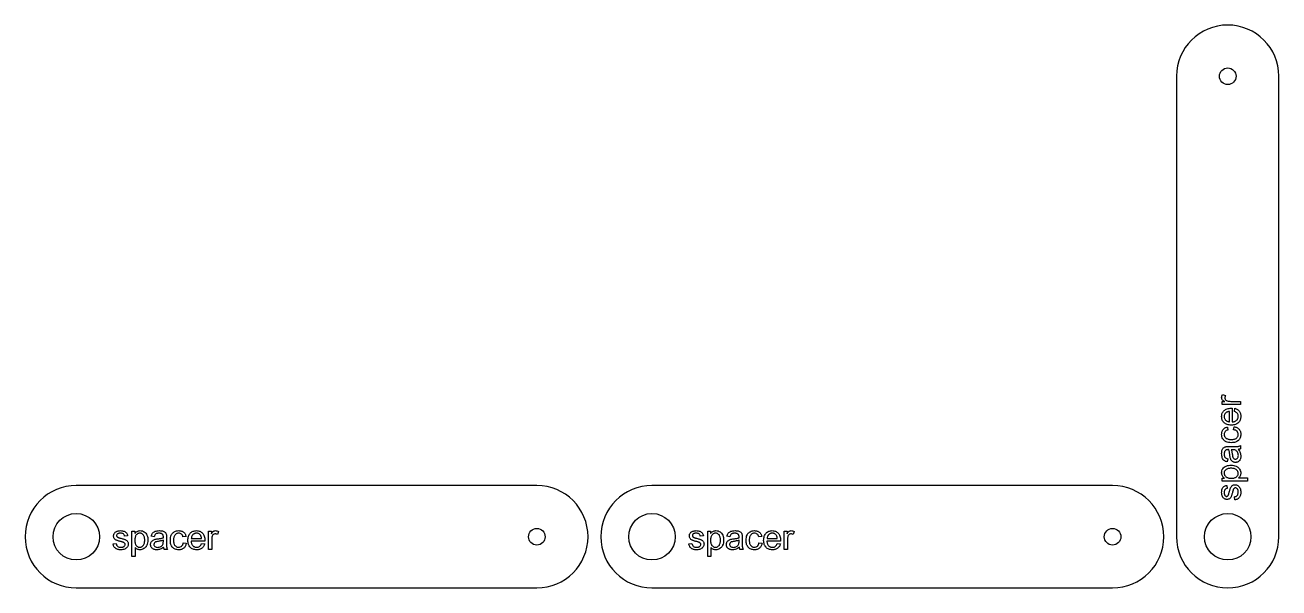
# Model space of a CAD drawing. Header units: millimetres. Extents: x 18 to 1146, y 18 to 552.
# Drawn here: x 558 to 1146, y 18 to 282 of the extents above; entities that cross this region are included whole.
import ezdxf

# ---------------------------------------------------------------- set-up
doc = ezdxf.new("R2010")
doc.units = ezdxf.units.MM
doc.layers.add('cut', color=5, linetype='Continuous', true_color=0x0000ff)
doc.layers.add('line engraving', color=1, linetype='Continuous', true_color=0xff0000)

msp = doc.modelspace()

# ---------------------------------------------------------------- linework, layer by layer
at = {"layer": 'cut', "color": 5, "true_color": 0x0000ff}
for points in [[(1097.83, 42, 1), (1145.83, 42), (1145.83, 257.98, 0.999274), (1097.83, 257.98)], [(581.92, 66, 1), (581.92, 18), (797.89, 18, 0.999274), (797.89, 66)], [(851.87, 66, 1), (851.87, 18), (1067.85, 18, 0.999274), (1067.85, 66)]]:
    msp.add_lwpolyline(points, format="xyb", close=True, dxfattribs=at)
for centre, radius in [((1121.83, 257.96), 3.9), ((581.92, 42), 10.9), ((851.87, 42), 10.9), ((1121.83, 42), 10.9), ((797.87, 42), 3.9), ((1067.83, 42), 3.9)]:
    msp.add_circle(centre, radius, dxfattribs=at)
at = {"layer": 'line engraving', "color": 1, "true_color": 0xff0000}
for points in [[(1127.76, 104.04), (1119.17, 104.04), (1119.17, 105.35), (1120.47, 105.35), (1120.05, 105.6), (1119.71, 105.84), (1119.45, 106.06), (1119.27, 106.28), (1119.14, 106.5), (1119.05, 106.73), (1118.99, 106.97), (1118.98, 107.21), (1119.01, 107.58), (1119.09, 107.96), (1119.24, 108.33), (1119.45, 108.71), (1120.8, 108.21), (1120.66, 107.94), (1120.56, 107.68), (1120.5, 107.41), (1120.48, 107.14), (1120.5, 106.91), (1120.55, 106.69), (1120.64, 106.48), (1120.77, 106.28), (1120.93, 106.11), (1121.11, 105.96), (1121.32, 105.84), (1121.57, 105.74), (1121.96, 105.64), (1122.38, 105.56), (1122.81, 105.51), (1123.26, 105.5), (1127.76, 105.5), (1127.76, 104.04)], [(1125, 100.73), (1125.18, 102.23), (1125.5, 102.13), (1125.8, 102.02), (1126.09, 101.88), (1126.35, 101.72), (1126.6, 101.55), (1126.83, 101.36), (1127.04, 101.14), (1127.23, 100.91), (1127.4, 100.66), (1127.55, 100.4), (1127.67, 100.12), (1127.77, 99.82), (1127.85, 99.5), (1127.91, 99.17), (1127.94, 98.82), (1127.96, 98.45), (1127.94, 97.99), (1127.88, 97.56), (1127.79, 97.15), (1127.67, 96.76), (1127.5, 96.4), (1127.3, 96.07), (1127.07, 95.75), (1126.79, 95.46), (1126.49, 95.21), (1126.16, 94.98), (1125.79, 94.79), (1125.4, 94.64), (1124.98, 94.52), (1124.53, 94.43), (1124.05, 94.38), (1123.54, 94.36), (1123.01, 94.38), (1122.52, 94.43), (1122.05, 94.52), (1121.61, 94.64), (1121.21, 94.8), (1120.83, 94.99), (1120.49, 95.22), (1120.17, 95.48), (1119.89, 95.77), (1119.65, 96.08), (1119.44, 96.41), (1119.28, 96.76), (1119.14, 97.13), (1119.05, 97.52), (1119, 97.94), (1118.98, 98.37), (1118.99, 98.79), (1119.05, 99.19), (1119.14, 99.58), (1119.27, 99.94), (1119.43, 100.28), (1119.64, 100.6), (1119.87, 100.91), (1120.15, 101.19), (1120.46, 101.44), (1120.8, 101.67), (1121.16, 101.85), (1121.56, 102.01), (1121.99, 102.13), (1122.45, 102.21), (1122.93, 102.26), (1123.45, 102.28), (1123.52, 102.28), (1123.61, 102.28), (1123.72, 102.28), (1123.84, 102.27), (1123.84, 95.87), (1124.18, 95.9), (1124.5, 95.95), (1124.81, 96.02), (1125.09, 96.11), (1125.35, 96.22), (1125.59, 96.35), (1125.81, 96.5), (1126.01, 96.67), (1126.18, 96.85), (1126.34, 97.05), (1126.46, 97.26), (1126.57, 97.47), (1126.65, 97.7), (1126.71, 97.95), (1126.75, 98.2), (1126.76, 98.46), (1126.73, 98.85), (1126.65, 99.2), (1126.52, 99.53), (1126.34, 99.83), (1126.1, 100.1), (1125.79, 100.34), (1125.42, 100.55), (1125, 100.73)], [(1122.64, 95.95), (1122.64, 100.74), (1122.38, 100.71), (1122.13, 100.67), (1121.9, 100.62), (1121.69, 100.56), (1121.5, 100.48), (1121.32, 100.4), (1121.16, 100.3), (1121.01, 100.19), (1120.82, 100.01), (1120.65, 99.82), (1120.5, 99.61), (1120.38, 99.39), (1120.29, 99.16), (1120.23, 98.92), (1120.19, 98.66), (1120.17, 98.39), (1120.18, 98.14), (1120.22, 97.91), (1120.27, 97.68), (1120.34, 97.47), (1120.44, 97.26), (1120.55, 97.06), (1120.69, 96.88), (1120.85, 96.7), (1121.02, 96.54), (1121.21, 96.4), (1121.41, 96.28), (1121.63, 96.17), (1121.86, 96.09), (1122.11, 96.02), (1122.37, 95.97), (1122.64, 95.95)], [(1124.61, 92.17), (1124.8, 93.6), (1125.16, 93.53), (1125.5, 93.44), (1125.82, 93.32), (1126.12, 93.18), (1126.4, 93.02), (1126.66, 92.84), (1126.9, 92.63), (1127.12, 92.4), (1127.31, 92.15), (1127.48, 91.89), (1127.63, 91.61), (1127.75, 91.32), (1127.84, 91.02), (1127.9, 90.7), (1127.94, 90.37), (1127.96, 90.02), (1127.94, 89.59), (1127.88, 89.19), (1127.79, 88.8), (1127.67, 88.43), (1127.51, 88.09), (1127.31, 87.77), (1127.07, 87.47), (1126.8, 87.19), (1126.5, 86.94), (1126.16, 86.72), (1125.8, 86.54), (1125.4, 86.39), (1124.97, 86.27), (1124.51, 86.18), (1124.02, 86.13), (1123.5, 86.12), (1122.82, 86.15), (1122.19, 86.23), (1121.61, 86.38), (1121.06, 86.58), (1120.81, 86.7), (1120.57, 86.84), (1120.35, 86.99), (1120.15, 87.16), (1119.96, 87.34), (1119.79, 87.54), (1119.64, 87.75), (1119.5, 87.98), (1119.27, 88.46), (1119.11, 88.97), (1119.01, 89.49), (1118.98, 90.03), (1118.99, 90.37), (1119.02, 90.7), (1119.08, 91.01), (1119.15, 91.3), (1119.25, 91.58), (1119.37, 91.85), (1119.52, 92.09), (1119.68, 92.32), (1119.87, 92.53), (1120.08, 92.73), (1120.3, 92.9), (1120.54, 93.05), (1120.8, 93.18), (1121.08, 93.3), (1121.38, 93.39), (1121.69, 93.46), (1121.91, 92.05), (1121.51, 91.93), (1121.15, 91.77), (1120.86, 91.57), (1120.61, 91.33), (1120.42, 91.06), (1120.28, 90.76), (1120.2, 90.44), (1120.17, 90.09), (1120.19, 89.82), (1120.22, 89.56), (1120.28, 89.32), (1120.37, 89.09), (1120.48, 88.87), (1120.62, 88.67), (1120.78, 88.48), (1120.96, 88.3), (1121.17, 88.14), (1121.41, 88), (1121.68, 87.88), (1121.98, 87.79), (1122.31, 87.71), (1122.66, 87.66), (1123.05, 87.62), (1123.46, 87.61), (1123.88, 87.62), (1124.26, 87.66), (1124.62, 87.71), (1124.95, 87.78), (1125.25, 87.87), (1125.52, 87.99), (1125.76, 88.12), (1125.97, 88.28), (1126.16, 88.45), (1126.32, 88.63), (1126.45, 88.83), (1126.56, 89.04), (1126.65, 89.26), (1126.71, 89.5), (1126.75, 89.75), (1126.76, 90.01), (1126.73, 90.42), (1126.63, 90.79), (1126.46, 91.14), (1126.23, 91.44), (1126.09, 91.58), (1125.93, 91.7), (1125.76, 91.81), (1125.57, 91.91), (1125.35, 91.99), (1125.13, 92.06), (1124.88, 92.12), (1124.61, 92.17)], [(1126.7, 82.95), (1127.02, 82.55), (1127.29, 82.16), (1127.51, 81.77), (1127.67, 81.4), (1127.8, 81.02), (1127.89, 80.62), (1127.94, 80.21), (1127.96, 79.79), (1127.94, 79.45), (1127.91, 79.12), (1127.86, 78.82), (1127.78, 78.54), (1127.69, 78.28), (1127.57, 78.04), (1127.43, 77.82), (1127.26, 77.61), (1127.09, 77.44), (1126.89, 77.28), (1126.69, 77.15), (1126.48, 77.04), (1126.25, 76.96), (1126.01, 76.9), (1125.76, 76.87), (1125.5, 76.85), (1125.19, 76.87), (1124.89, 76.93), (1124.61, 77.02), (1124.34, 77.14), (1124.1, 77.3), (1123.87, 77.47), (1123.68, 77.67), (1123.51, 77.89), (1123.36, 78.13), (1123.23, 78.39), (1123.12, 78.66), (1123.03, 78.94), (1122.97, 79.18), (1122.92, 79.48), (1122.86, 79.83), (1122.81, 80.24), (1122.76, 80.66), (1122.7, 81.06), (1122.64, 81.43), (1122.58, 81.77), (1122.52, 82.08), (1122.45, 82.36), (1122.38, 82.61), (1122.31, 82.83), (1122.17, 82.84), (1122.06, 82.84), (1121.98, 82.84), (1121.93, 82.84), (1121.71, 82.83), (1121.52, 82.81), (1121.34, 82.78), (1121.17, 82.74), (1121.02, 82.68), (1120.89, 82.61), (1120.77, 82.52), (1120.68, 82.43), (1120.56, 82.28), (1120.46, 82.12), (1120.37, 81.93), (1120.31, 81.73), (1120.25, 81.52), (1120.21, 81.29), (1120.19, 81.04), (1120.18, 80.77), (1120.19, 80.52), (1120.2, 80.29), (1120.23, 80.07), (1120.27, 79.88), (1120.32, 79.7), (1120.38, 79.53), (1120.46, 79.38), (1120.54, 79.25), (1120.76, 79.02), (1121.04, 78.83), (1121.39, 78.66), (1121.82, 78.53), (1121.62, 77.11), (1121.19, 77.22), (1120.8, 77.36), (1120.45, 77.54), (1120.15, 77.74), (1119.88, 77.99), (1119.65, 78.29), (1119.45, 78.63), (1119.28, 79.03), (1119.15, 79.47), (1119.05, 79.94), (1119, 80.44), (1118.98, 80.98), (1118.99, 81.5), (1119.04, 81.98), (1119.12, 82.4), (1119.24, 82.77), (1119.37, 83.09), (1119.53, 83.36), (1119.7, 83.59), (1119.89, 83.78), (1120.1, 83.93), (1120.33, 84.05), (1120.59, 84.16), (1120.88, 84.23), (1121.1, 84.26), (1121.4, 84.29), (1121.77, 84.3), (1122.22, 84.3), (1124.16, 84.3), (1124.65, 84.31), (1125.08, 84.31), (1125.47, 84.32), (1125.82, 84.33), (1126.12, 84.34), (1126.37, 84.36), (1126.57, 84.38), (1126.73, 84.4), (1127, 84.46), (1127.26, 84.54), (1127.51, 84.64), (1127.76, 84.77), (1127.76, 83.25), (1127.53, 83.14), (1127.27, 83.06), (1127, 83), (1126.7, 82.95)], [(1123.45, 82.83), (1123.53, 82.62), (1123.61, 82.39), (1123.68, 82.13), (1123.75, 81.84), (1123.82, 81.53), (1123.88, 81.2), (1123.94, 80.84), (1124, 80.45), (1124.07, 80.04), (1124.14, 79.69), (1124.21, 79.4), (1124.29, 79.18), (1124.38, 79.01), (1124.49, 78.85), (1124.62, 78.72), (1124.76, 78.61), (1124.92, 78.52), (1125.09, 78.46), (1125.27, 78.42), (1125.46, 78.41), (1125.74, 78.44), (1125.99, 78.52), (1126.22, 78.66), (1126.43, 78.85), (1126.6, 79.09), (1126.72, 79.39), (1126.79, 79.74), (1126.82, 80.14), (1126.79, 80.55), (1126.72, 80.93), (1126.61, 81.3), (1126.45, 81.64), (1126.25, 81.94), (1126.01, 82.2), (1125.74, 82.42), (1125.44, 82.6), (1125.16, 82.7), (1124.83, 82.77), (1124.44, 82.82), (1123.98, 82.83), (1123.45, 82.83)], [(1131.05, 68.13), (1119.17, 68.13), (1119.17, 69.46), (1120.29, 69.46), (1119.98, 69.7), (1119.71, 69.96), (1119.49, 70.23), (1119.3, 70.52), (1119.16, 70.83), (1119.06, 71.17), (1119, 71.55), (1118.98, 71.95), (1119.01, 72.49), (1119.12, 72.99), (1119.29, 73.46), (1119.54, 73.89), (1119.85, 74.29), (1120.23, 74.63), (1120.65, 74.92), (1121.14, 75.16), (1121.67, 75.35), (1122.22, 75.49), (1122.8, 75.57), (1123.4, 75.59), (1124.04, 75.56), (1124.65, 75.47), (1125.23, 75.33), (1125.78, 75.12), (1126.03, 74.99), (1126.27, 74.86), (1126.5, 74.7), (1126.71, 74.54), (1126.9, 74.36), (1127.08, 74.17), (1127.25, 73.96), (1127.39, 73.74), (1127.64, 73.29), (1127.82, 72.82), (1127.92, 72.34), (1127.96, 71.85), (1127.94, 71.49), (1127.88, 71.16), (1127.78, 70.84), (1127.65, 70.54), (1127.48, 70.26), (1127.3, 70.01), (1127.1, 69.79), (1126.87, 69.59), (1131.05, 69.59), (1131.05, 68.13)], [(1123.51, 69.45), (1123.92, 69.46), (1124.29, 69.49), (1124.64, 69.55), (1124.96, 69.62), (1125.25, 69.71), (1125.52, 69.83), (1125.75, 69.97), (1125.97, 70.12), (1126.15, 70.3), (1126.31, 70.48), (1126.45, 70.67), (1126.56, 70.87), (1126.65, 71.07), (1126.71, 71.29), (1126.75, 71.52), (1126.76, 71.75), (1126.75, 71.99), (1126.71, 72.22), (1126.64, 72.44), (1126.55, 72.65), (1126.44, 72.85), (1126.3, 73.05), (1126.13, 73.24), (1125.94, 73.41), (1125.72, 73.57), (1125.47, 73.71), (1125.19, 73.83), (1124.89, 73.93), (1124.56, 74.01), (1124.2, 74.06), (1123.81, 74.09), (1123.39, 74.1), (1123, 74.09), (1122.62, 74.06), (1122.28, 74.01), (1121.96, 73.94), (1121.66, 73.84), (1121.39, 73.72), (1121.15, 73.59), (1120.93, 73.43), (1120.74, 73.26), (1120.58, 73.07), (1120.44, 72.88), (1120.32, 72.69), (1120.23, 72.48), (1120.17, 72.27), (1120.13, 72.05), (1120.12, 71.81), (1120.13, 71.59), (1120.17, 71.36), (1120.24, 71.15), (1120.33, 70.94), (1120.46, 70.74), (1120.61, 70.54), (1120.78, 70.35), (1120.99, 70.17), (1121.22, 70), (1121.47, 69.86), (1121.75, 69.73), (1122.05, 69.63), (1122.38, 69.55), (1122.73, 69.5), (1123.11, 69.46), (1123.51, 69.45)], [(1125.2, 59.27), (1124.97, 60.71), (1125.38, 60.8), (1125.74, 60.94), (1126.04, 61.13), (1126.3, 61.38), (1126.5, 61.69), (1126.64, 62.05), (1126.73, 62.46), (1126.76, 62.93), (1126.75, 63.17), (1126.73, 63.4), (1126.7, 63.61), (1126.66, 63.81), (1126.6, 63.98), (1126.53, 64.15), (1126.45, 64.29), (1126.35, 64.42), (1126.14, 64.63), (1125.91, 64.78), (1125.66, 64.88), (1125.39, 64.91), (1125.16, 64.88), (1124.95, 64.8), (1124.77, 64.66), (1124.61, 64.48), (1124.56, 64.39), (1124.51, 64.27), (1124.45, 64.13), (1124.39, 63.96), (1124.33, 63.76), (1124.26, 63.53), (1124.19, 63.27), (1124.12, 62.99), (1124.02, 62.6), (1123.93, 62.25), (1123.83, 61.93), (1123.74, 61.63), (1123.66, 61.37), (1123.58, 61.14), (1123.5, 60.94), (1123.42, 60.77), (1123.26, 60.48), (1123.07, 60.22), (1122.85, 60.01), (1122.6, 59.83), (1122.34, 59.69), (1122.06, 59.59), (1121.76, 59.53), (1121.45, 59.51), (1121.17, 59.53), (1120.9, 59.58), (1120.64, 59.66), (1120.39, 59.77), (1120.15, 59.92), (1119.94, 60.08), (1119.75, 60.27), (1119.57, 60.49), (1119.45, 60.67), (1119.34, 60.89), (1119.24, 61.14), (1119.15, 61.42), (1119.07, 61.71), (1119.02, 62.02), (1118.99, 62.34), (1118.98, 62.67), (1118.99, 63.16), (1119.05, 63.62), (1119.14, 64.05), (1119.27, 64.45), (1119.43, 64.81), (1119.61, 65.11), (1119.82, 65.37), (1120.06, 65.58), (1120.33, 65.75), (1120.64, 65.88), (1120.99, 66), (1121.39, 66.08), (1121.58, 64.66), (1121.27, 64.58), (1120.99, 64.47), (1120.75, 64.3), (1120.55, 64.09), (1120.38, 63.84), (1120.27, 63.53), (1120.2, 63.18), (1120.17, 62.78), (1120.18, 62.54), (1120.19, 62.31), (1120.22, 62.11), (1120.26, 61.92), (1120.3, 61.75), (1120.36, 61.6), (1120.43, 61.46), (1120.51, 61.35), (1120.68, 61.16), (1120.87, 61.03), (1121.07, 60.94), (1121.28, 60.92), (1121.42, 60.93), (1121.55, 60.96), (1121.67, 61.02), (1121.79, 61.1), (1121.9, 61.2), (1122.01, 61.32), (1122.1, 61.48), (1122.18, 61.65), (1122.2, 61.72), (1122.23, 61.82), (1122.27, 61.94), (1122.31, 62.08), (1122.36, 62.26), (1122.42, 62.46), (1122.48, 62.69), (1122.55, 62.94), (1122.65, 63.31), (1122.75, 63.65), (1122.84, 63.97), (1122.93, 64.25), (1123.01, 64.51), (1123.09, 64.73), (1123.16, 64.93), (1123.23, 65.1), (1123.37, 65.39), (1123.55, 65.64), (1123.76, 65.86), (1123.99, 66.05), (1124.26, 66.21), (1124.55, 66.32), (1124.88, 66.38), (1125.24, 66.4), (1125.6, 66.38), (1125.94, 66.3), (1126.28, 66.16), (1126.61, 65.98), (1126.91, 65.74), (1127.18, 65.46), (1127.41, 65.13), (1127.6, 64.75), (1127.76, 64.34), (1127.87, 63.9), (1127.93, 63.43), (1127.96, 62.94), (1127.94, 62.53), (1127.91, 62.15), (1127.86, 61.8), (1127.78, 61.46), (1127.68, 61.16), (1127.56, 60.88), (1127.42, 60.62), (1127.26, 60.39), (1127.08, 60.18), (1126.87, 59.99), (1126.64, 59.82), (1126.4, 59.67), (1126.13, 59.54), (1125.84, 59.43), (1125.53, 59.34), (1125.2, 59.27)], [(599.18, 38.63), (600.62, 38.86), (600.71, 38.45), (600.85, 38.1), (601.05, 37.79), (601.3, 37.53), (601.6, 37.33), (601.96, 37.19), (602.38, 37.1), (602.85, 37.07), (603.09, 37.08), (603.32, 37.1), (603.53, 37.13), (603.72, 37.18), (603.9, 37.23), (604.06, 37.3), (604.21, 37.39), (604.34, 37.48), (604.55, 37.7), (604.7, 37.93), (604.79, 38.17), (604.82, 38.44), (604.8, 38.67), (604.71, 38.88), (604.58, 39.06), (604.39, 39.22), (604.3, 39.27), (604.19, 39.32), (604.04, 39.38), (603.87, 39.44), (603.67, 39.5), (603.44, 39.57), (603.19, 39.64), (602.9, 39.71), (602.52, 39.81), (602.17, 39.91), (601.84, 40), (601.55, 40.09), (601.29, 40.17), (601.06, 40.26), (600.85, 40.33), (600.68, 40.41), (600.39, 40.57), (600.14, 40.76), (599.92, 40.98), (599.75, 41.23), (599.61, 41.5), (599.51, 41.78), (599.45, 42.07), (599.43, 42.38), (599.44, 42.66), (599.49, 42.93), (599.57, 43.19), (599.69, 43.44), (599.83, 43.68), (600, 43.89), (600.19, 44.08), (600.41, 44.26), (600.59, 44.38), (600.81, 44.49), (601.05, 44.59), (601.33, 44.68), (601.63, 44.76), (601.94, 44.81), (602.26, 44.84), (602.59, 44.86), (603.08, 44.84), (603.54, 44.78), (603.97, 44.69), (604.37, 44.56), (604.72, 44.41), (605.03, 44.22), (605.29, 44.01), (605.49, 43.78), (605.66, 43.51), (605.8, 43.19), (605.91, 42.84), (606, 42.44), (604.57, 42.25), (604.5, 42.56), (604.38, 42.84), (604.22, 43.08), (604.01, 43.29), (603.75, 43.45), (603.45, 43.57), (603.1, 43.64), (602.69, 43.66), (602.45, 43.65), (602.23, 43.64), (602.02, 43.61), (601.84, 43.58), (601.67, 43.53), (601.51, 43.47), (601.38, 43.4), (601.26, 43.33), (601.08, 43.15), (600.94, 42.97), (600.86, 42.77), (600.83, 42.55), (600.85, 42.41), (600.88, 42.28), (600.93, 42.16), (601.01, 42.04), (601.11, 41.93), (601.24, 41.83), (601.39, 41.73), (601.57, 41.65), (601.64, 41.63), (601.73, 41.6), (601.85, 41.56), (602, 41.52), (602.17, 41.47), (602.38, 41.41), (602.6, 41.35), (602.86, 41.28), (603.23, 41.18), (603.57, 41.08), (603.88, 40.99), (604.17, 40.9), (604.42, 40.82), (604.65, 40.75), (604.84, 40.67), (605.01, 40.6), (605.3, 40.46), (605.56, 40.28), (605.78, 40.08), (605.97, 39.84), (606.12, 39.57), (606.23, 39.28), (606.3, 38.95), (606.32, 38.59), (606.29, 38.24), (606.21, 37.89), (606.08, 37.55), (605.89, 37.22), (605.66, 36.92), (605.38, 36.65), (605.05, 36.42), (604.67, 36.23), (604.25, 36.07), (603.81, 35.96), (603.35, 35.9), (602.86, 35.88), (602.45, 35.89), (602.07, 35.92), (601.71, 35.97), (601.38, 36.05), (601.07, 36.15), (600.79, 36.27), (600.54, 36.41), (600.3, 36.57), (600.09, 36.76), (599.9, 36.96), (599.74, 37.19), (599.59, 37.44), (599.45, 37.7), (599.34, 37.99), (599.25, 38.3), (599.18, 38.63)], [(608.05, 32.78), (608.05, 44.66), (609.38, 44.66), (609.38, 43.55), (609.62, 43.85), (609.88, 44.12), (610.15, 44.34), (610.44, 44.53), (610.75, 44.67), (611.09, 44.77), (611.46, 44.84), (611.87, 44.86), (612.4, 44.82), (612.9, 44.71), (613.37, 44.54), (613.81, 44.29), (614.2, 43.98), (614.55, 43.61), (614.84, 43.18), (615.08, 42.69), (615.27, 42.16), (615.4, 41.61), (615.48, 41.03), (615.51, 40.43), (615.48, 39.79), (615.39, 39.18), (615.24, 38.6), (615.04, 38.06), (614.91, 37.8), (614.77, 37.56), (614.62, 37.33), (614.45, 37.12), (614.28, 36.93), (614.08, 36.75), (613.88, 36.59), (613.66, 36.44), (613.2, 36.19), (612.73, 36.02), (612.25, 35.91), (611.76, 35.88), (611.41, 35.9), (611.07, 35.95), (610.76, 36.05), (610.46, 36.18), (610.18, 36.35), (609.93, 36.53), (609.7, 36.74), (609.51, 36.96), (609.51, 32.78), (608.05, 32.78)], [(609.37, 40.32), (609.38, 39.92), (609.41, 39.54), (609.46, 39.2), (609.54, 38.88), (609.63, 38.58), (609.75, 38.32), (609.88, 38.08), (610.04, 37.87), (610.21, 37.68), (610.39, 37.52), (610.58, 37.38), (610.78, 37.27), (610.99, 37.18), (611.21, 37.12), (611.43, 37.09), (611.67, 37.07), (611.9, 37.09), (612.13, 37.12), (612.35, 37.19), (612.57, 37.28), (612.77, 37.39), (612.97, 37.54), (613.15, 37.7), (613.33, 37.89), (613.49, 38.11), (613.63, 38.36), (613.75, 38.64), (613.85, 38.94), (613.92, 39.27), (613.98, 39.63), (614.01, 40.02), (614.02, 40.44), (614.01, 40.84), (613.98, 41.21), (613.93, 41.55), (613.85, 41.87), (613.76, 42.17), (613.64, 42.44), (613.5, 42.68), (613.34, 42.9), (613.17, 43.09), (612.99, 43.26), (612.8, 43.4), (612.6, 43.51), (612.4, 43.6), (612.18, 43.66), (611.96, 43.7), (611.73, 43.71), (611.5, 43.7), (611.28, 43.66), (611.06, 43.59), (610.85, 43.5), (610.65, 43.38), (610.46, 43.23), (610.27, 43.05), (610.08, 42.85), (609.92, 42.62), (609.77, 42.36), (609.65, 42.08), (609.55, 41.78), (609.47, 41.45), (609.41, 41.1), (609.38, 40.72), (609.37, 40.32)], [(622.87, 37.13), (622.47, 36.81), (622.08, 36.54), (621.69, 36.33), (621.31, 36.16), (620.93, 36.04), (620.54, 35.95), (620.13, 35.89), (619.71, 35.88), (619.36, 35.89), (619.04, 35.92), (618.74, 35.97), (618.46, 36.05), (618.19, 36.15), (617.95, 36.27), (617.73, 36.41), (617.53, 36.57), (617.35, 36.75), (617.2, 36.94), (617.07, 37.14), (616.96, 37.36), (616.88, 37.58), (616.82, 37.82), (616.78, 38.07), (616.77, 38.34), (616.79, 38.64), (616.84, 38.94), (616.93, 39.22), (617.06, 39.49), (617.21, 39.74), (617.39, 39.96), (617.59, 40.15), (617.81, 40.33), (618.05, 40.47), (618.3, 40.6), (618.57, 40.71), (618.86, 40.8), (619.1, 40.86), (619.4, 40.91), (619.75, 40.97), (620.15, 41.02), (620.58, 41.08), (620.98, 41.13), (621.34, 41.19), (621.68, 41.25), (621.99, 41.32), (622.27, 41.38), (622.53, 41.45), (622.75, 41.52), (622.75, 41.66), (622.75, 41.77), (622.76, 41.85), (622.76, 41.9), (622.75, 42.12), (622.73, 42.31), (622.7, 42.5), (622.65, 42.66), (622.6, 42.81), (622.52, 42.94), (622.44, 43.06), (622.34, 43.16), (622.2, 43.27), (622.03, 43.37), (621.85, 43.46), (621.65, 43.53), (621.43, 43.58), (621.2, 43.62), (620.95, 43.64), (620.69, 43.65), (620.44, 43.64), (620.21, 43.63), (619.99, 43.6), (619.79, 43.56), (619.61, 43.51), (619.45, 43.45), (619.3, 43.37), (619.17, 43.29), (618.94, 43.08), (618.74, 42.79), (618.58, 42.44), (618.45, 42.02), (617.02, 42.21), (617.13, 42.65), (617.28, 43.04), (617.45, 43.38), (617.66, 43.69), (617.91, 43.95), (618.2, 44.18), (618.55, 44.38), (618.95, 44.55), (619.38, 44.68), (619.85, 44.78), (620.36, 44.84), (620.9, 44.86), (621.42, 44.84), (621.89, 44.79), (622.31, 44.71), (622.68, 44.6), (623.01, 44.46), (623.28, 44.3), (623.51, 44.13), (623.7, 43.95), (623.84, 43.74), (623.97, 43.5), (624.07, 43.24), (624.15, 42.95), (624.18, 42.73), (624.2, 42.43), (624.22, 42.06), (624.22, 41.61), (624.22, 39.67), (624.22, 39.19), (624.23, 38.75), (624.23, 38.36), (624.24, 38.01), (624.26, 37.72), (624.27, 37.46), (624.29, 37.26), (624.31, 37.1), (624.37, 36.84), (624.45, 36.57), (624.56, 36.32), (624.68, 36.07), (623.16, 36.07), (623.06, 36.31), (622.98, 36.56), (622.91, 36.84), (622.87, 37.13)], [(632.08, 39.22), (633.52, 39.03), (633.45, 38.67), (633.35, 38.33), (633.24, 38.01), (633.1, 37.71), (632.94, 37.43), (632.75, 37.17), (632.54, 36.93), (632.31, 36.71), (632.07, 36.52), (631.8, 36.35), (631.53, 36.2), (631.24, 36.09), (630.93, 35.99), (630.62, 35.93), (630.29, 35.89), (629.94, 35.88), (629.51, 35.89), (629.1, 35.95), (628.71, 36.04), (628.35, 36.16), (628.01, 36.33), (627.68, 36.52), (627.38, 36.76), (627.1, 37.03), (626.85, 37.33), (626.64, 37.67), (626.45, 38.03), (626.3, 38.43), (626.18, 38.86), (626.1, 39.32), (626.05, 39.81), (626.03, 40.33), (626.06, 41.01), (626.15, 41.64), (626.29, 42.22), (626.49, 42.77), (626.62, 43.02), (626.75, 43.26), (626.91, 43.48), (627.08, 43.68), (627.26, 43.87), (627.46, 44.04), (627.67, 44.2), (627.9, 44.33), (628.38, 44.56), (628.88, 44.73), (629.4, 44.82), (629.95, 44.86), (630.29, 44.84), (630.62, 44.81), (630.93, 44.76), (631.22, 44.68), (631.5, 44.58), (631.76, 44.46), (632.01, 44.31), (632.24, 44.15), (632.45, 43.96), (632.64, 43.76), (632.82, 43.53), (632.97, 43.29), (633.1, 43.03), (633.21, 42.75), (633.31, 42.45), (633.38, 42.14), (631.96, 41.92), (631.84, 42.33), (631.68, 42.68), (631.48, 42.98), (631.25, 43.22), (630.98, 43.41), (630.68, 43.55), (630.36, 43.63), (630.01, 43.66), (629.74, 43.65), (629.48, 43.61), (629.24, 43.55), (629.01, 43.46), (628.79, 43.35), (628.59, 43.21), (628.4, 43.05), (628.22, 42.87), (628.06, 42.66), (627.92, 42.42), (627.8, 42.15), (627.7, 41.85), (627.63, 41.53), (627.57, 41.17), (627.54, 40.79), (627.53, 40.37), (627.54, 39.96), (627.57, 39.57), (627.62, 39.21), (627.7, 38.88), (627.79, 38.58), (627.9, 38.31), (628.04, 38.07), (628.19, 37.86), (628.37, 37.67), (628.55, 37.51), (628.75, 37.38), (628.96, 37.27), (629.18, 37.18), (629.42, 37.12), (629.66, 37.09), (629.92, 37.07), (630.34, 37.11), (630.71, 37.2), (631.05, 37.37), (631.36, 37.6), (631.49, 37.74), (631.62, 37.9), (631.73, 38.07), (631.83, 38.27), (631.91, 38.48), (631.98, 38.71), (632.04, 38.95), (632.08, 39.22)], [(640.64, 38.84), (642.15, 38.65), (642.05, 38.33), (641.93, 38.03), (641.8, 37.74), (641.64, 37.48), (641.47, 37.23), (641.27, 37.01), (641.06, 36.8), (640.83, 36.6), (640.58, 36.43), (640.31, 36.29), (640.03, 36.16), (639.73, 36.06), (639.42, 35.98), (639.08, 35.92), (638.74, 35.89), (638.37, 35.88), (637.91, 35.89), (637.48, 35.95), (637.07, 36.04), (636.68, 36.17), (636.32, 36.33), (635.98, 36.53), (635.67, 36.76), (635.38, 37.04), (635.12, 37.34), (634.9, 37.68), (634.71, 38.04), (634.55, 38.43), (634.43, 38.85), (634.35, 39.3), (634.29, 39.78), (634.28, 40.29), (634.29, 40.82), (634.35, 41.32), (634.43, 41.78), (634.56, 42.22), (634.71, 42.62), (634.9, 43), (635.13, 43.34), (635.39, 43.66), (635.68, 43.94), (635.99, 44.18), (636.32, 44.39), (636.67, 44.56), (637.05, 44.69), (637.44, 44.78), (637.85, 44.84), (638.29, 44.86), (638.71, 44.84), (639.11, 44.78), (639.49, 44.69), (639.85, 44.56), (640.2, 44.4), (640.52, 44.2), (640.82, 43.96), (641.1, 43.68), (641.36, 43.37), (641.58, 43.04), (641.77, 42.67), (641.92, 42.27), (642.04, 41.84), (642.13, 41.39), (642.18, 40.9), (642.2, 40.38), (642.2, 40.31), (642.19, 40.22), (642.19, 40.12), (642.19, 39.99), (635.78, 39.99), (635.81, 39.65), (635.86, 39.33), (635.93, 39.03), (636.02, 38.74), (636.13, 38.48), (636.26, 38.24), (636.41, 38.02), (636.58, 37.83), (636.77, 37.65), (636.96, 37.5), (637.17, 37.37), (637.39, 37.26), (637.62, 37.18), (637.86, 37.12), (638.11, 37.09), (638.38, 37.07), (638.76, 37.1), (639.12, 37.18), (639.45, 37.31), (639.74, 37.49), (640.01, 37.74), (640.25, 38.04), (640.46, 38.41), (640.64, 38.84)], [(635.86, 41.19), (640.66, 41.19), (640.63, 41.45), (640.59, 41.7), (640.54, 41.93), (640.47, 42.14), (640.4, 42.33), (640.31, 42.51), (640.22, 42.67), (640.11, 42.82), (639.93, 43.01), (639.74, 43.19), (639.53, 43.33), (639.31, 43.45), (639.08, 43.54), (638.83, 43.61), (638.58, 43.65), (638.31, 43.66), (638.06, 43.65), (637.82, 43.62), (637.6, 43.56), (637.38, 43.49), (637.18, 43.4), (636.98, 43.28), (636.79, 43.14), (636.62, 42.99), (636.46, 42.81), (636.31, 42.62), (636.19, 42.42), (636.09, 42.2), (636, 41.97), (635.94, 41.72), (635.89, 41.47), (635.86, 41.19)], [(643.96, 36.07), (643.96, 44.66), (645.27, 44.66), (645.27, 43.36), (645.52, 43.78), (645.75, 44.12), (645.98, 44.38), (646.2, 44.56), (646.41, 44.69), (646.64, 44.78), (646.88, 44.84), (647.13, 44.86), (647.5, 44.83), (647.87, 44.74), (648.25, 44.59), (648.63, 44.39), (648.13, 43.04), (647.86, 43.17), (647.59, 43.27), (647.32, 43.33), (647.06, 43.35), (646.83, 43.33), (646.6, 43.28), (646.4, 43.19), (646.2, 43.06), (646.02, 42.91), (645.87, 42.72), (645.75, 42.51), (645.66, 42.27), (645.55, 41.87), (645.48, 41.45), (645.43, 41.02), (645.42, 40.57), (645.42, 36.07), (643.96, 36.07)], [(869.14, 38.63), (870.58, 38.86), (870.67, 38.45), (870.81, 38.1), (871.01, 37.79), (871.26, 37.53), (871.56, 37.33), (871.92, 37.19), (872.34, 37.1), (872.81, 37.07), (873.05, 37.08), (873.28, 37.1), (873.49, 37.13), (873.68, 37.18), (873.86, 37.23), (874.02, 37.3), (874.17, 37.39), (874.29, 37.48), (874.51, 37.7), (874.66, 37.93), (874.75, 38.17), (874.78, 38.44), (874.75, 38.67), (874.67, 38.88), (874.54, 39.06), (874.35, 39.22), (874.26, 39.27), (874.15, 39.32), (874, 39.38), (873.83, 39.44), (873.63, 39.5), (873.4, 39.57), (873.15, 39.64), (872.86, 39.71), (872.48, 39.81), (872.12, 39.91), (871.8, 40), (871.51, 40.09), (871.24, 40.17), (871.01, 40.26), (870.81, 40.33), (870.64, 40.41), (870.35, 40.57), (870.1, 40.76), (869.88, 40.98), (869.7, 41.23), (869.56, 41.5), (869.46, 41.78), (869.4, 42.07), (869.38, 42.38), (869.4, 42.66), (869.45, 42.93), (869.53, 43.19), (869.65, 43.44), (869.79, 43.68), (869.96, 43.89), (870.15, 44.08), (870.36, 44.26), (870.55, 44.38), (870.76, 44.49), (871.01, 44.59), (871.29, 44.68), (871.59, 44.76), (871.9, 44.81), (872.22, 44.84), (872.55, 44.86), (873.04, 44.84), (873.5, 44.78), (873.93, 44.69), (874.32, 44.56), (874.68, 44.41), (874.99, 44.22), (875.24, 44.01), (875.45, 43.78), (875.62, 43.51), (875.76, 43.19), (875.87, 42.84), (875.95, 42.44), (874.53, 42.25), (874.46, 42.56), (874.34, 42.84), (874.18, 43.08), (873.97, 43.29), (873.71, 43.45), (873.41, 43.57), (873.05, 43.64), (872.65, 43.66), (872.41, 43.65), (872.19, 43.64), (871.98, 43.61), (871.79, 43.58), (871.62, 43.53), (871.47, 43.47), (871.34, 43.4), (871.22, 43.33), (871.03, 43.15), (870.9, 42.97), (870.82, 42.77), (870.79, 42.55), (870.8, 42.41), (870.84, 42.28), (870.89, 42.16), (870.97, 42.04), (871.07, 41.93), (871.2, 41.83), (871.35, 41.73), (871.53, 41.65), (871.6, 41.63), (871.69, 41.6), (871.81, 41.56), (871.96, 41.52), (872.13, 41.47), (872.33, 41.41), (872.56, 41.35), (872.81, 41.28), (873.19, 41.18), (873.53, 41.08), (873.84, 40.99), (874.13, 40.9), (874.38, 40.82), (874.61, 40.75), (874.8, 40.67), (874.97, 40.6), (875.26, 40.46), (875.52, 40.28), (875.74, 40.08), (875.93, 39.84), (876.08, 39.57), (876.19, 39.28), (876.25, 38.95), (876.28, 38.59), (876.25, 38.24), (876.17, 37.89), (876.04, 37.55), (875.85, 37.22), (875.62, 36.92), (875.33, 36.65), (875, 36.42), (874.63, 36.23), (874.21, 36.07), (873.77, 35.96), (873.31, 35.9), (872.81, 35.88), (872.41, 35.89), (872.03, 35.92), (871.67, 35.97), (871.34, 36.05), (871.03, 36.15), (870.75, 36.27), (870.49, 36.41), (870.26, 36.57), (870.05, 36.76), (869.86, 36.96), (869.69, 37.19), (869.54, 37.44), (869.41, 37.7), (869.3, 37.99), (869.21, 38.3), (869.14, 38.63)], [(878.01, 32.78), (878.01, 44.66), (879.33, 44.66), (879.33, 43.55), (879.58, 43.85), (879.83, 44.12), (880.11, 44.34), (880.39, 44.53), (880.71, 44.67), (881.05, 44.77), (881.42, 44.84), (881.83, 44.86), (882.36, 44.82), (882.86, 44.71), (883.33, 44.54), (883.77, 44.29), (884.16, 43.98), (884.51, 43.61), (884.8, 43.18), (885.04, 42.69), (885.23, 42.16), (885.36, 41.61), (885.44, 41.03), (885.47, 40.43), (885.44, 39.79), (885.35, 39.18), (885.2, 38.6), (884.99, 38.06), (884.87, 37.8), (884.73, 37.56), (884.58, 37.33), (884.41, 37.12), (884.23, 36.93), (884.04, 36.75), (883.84, 36.59), (883.62, 36.44), (883.16, 36.19), (882.69, 36.02), (882.21, 35.91), (881.72, 35.88), (881.37, 35.9), (881.03, 35.95), (880.71, 36.05), (880.41, 36.18), (880.14, 36.35), (879.89, 36.53), (879.66, 36.74), (879.46, 36.96), (879.46, 32.78), (878.01, 32.78)], [(879.33, 40.32), (879.34, 39.92), (879.37, 39.54), (879.42, 39.2), (879.49, 38.88), (879.59, 38.58), (879.7, 38.32), (879.84, 38.08), (880, 37.87), (880.17, 37.68), (880.35, 37.52), (880.54, 37.38), (880.74, 37.27), (880.95, 37.18), (881.16, 37.12), (881.39, 37.09), (881.62, 37.07), (881.86, 37.09), (882.09, 37.12), (882.31, 37.19), (882.52, 37.28), (882.73, 37.39), (882.92, 37.54), (883.11, 37.7), (883.29, 37.89), (883.45, 38.11), (883.59, 38.36), (883.71, 38.64), (883.81, 38.94), (883.88, 39.27), (883.93, 39.63), (883.97, 40.02), (883.98, 40.44), (883.97, 40.84), (883.94, 41.21), (883.88, 41.55), (883.81, 41.87), (883.71, 42.17), (883.6, 42.44), (883.46, 42.68), (883.3, 42.9), (883.13, 43.09), (882.95, 43.26), (882.76, 43.4), (882.56, 43.51), (882.36, 43.6), (882.14, 43.66), (881.92, 43.7), (881.69, 43.71), (881.46, 43.7), (881.24, 43.66), (881.02, 43.59), (880.81, 43.5), (880.61, 43.38), (880.41, 43.23), (880.22, 43.05), (880.04, 42.85), (879.87, 42.62), (879.73, 42.36), (879.61, 42.08), (879.51, 41.78), (879.43, 41.45), (879.37, 41.1), (879.34, 40.72), (879.33, 40.32)], [(892.83, 37.13), (892.43, 36.81), (892.03, 36.54), (891.65, 36.33), (891.27, 36.16), (890.89, 36.04), (890.5, 35.95), (890.09, 35.89), (889.66, 35.88), (889.32, 35.89), (889, 35.92), (888.7, 35.97), (888.41, 36.05), (888.15, 36.15), (887.91, 36.27), (887.69, 36.41), (887.49, 36.57), (887.31, 36.75), (887.16, 36.94), (887.03, 37.14), (886.92, 37.36), (886.84, 37.58), (886.78, 37.82), (886.74, 38.07), (886.73, 38.34), (886.75, 38.64), (886.8, 38.94), (886.89, 39.22), (887.02, 39.49), (887.17, 39.74), (887.35, 39.96), (887.55, 40.15), (887.77, 40.33), (888.01, 40.47), (888.26, 40.6), (888.53, 40.71), (888.82, 40.8), (889.06, 40.86), (889.35, 40.91), (889.7, 40.97), (890.11, 41.02), (890.54, 41.08), (890.93, 41.13), (891.3, 41.19), (891.64, 41.25), (891.95, 41.32), (892.23, 41.38), (892.48, 41.45), (892.71, 41.52), (892.71, 41.66), (892.71, 41.77), (892.71, 41.85), (892.71, 41.9), (892.71, 42.12), (892.69, 42.31), (892.66, 42.5), (892.61, 42.66), (892.55, 42.81), (892.48, 42.94), (892.4, 43.06), (892.3, 43.16), (892.15, 43.27), (891.99, 43.37), (891.81, 43.46), (891.61, 43.53), (891.39, 43.58), (891.16, 43.62), (890.91, 43.64), (890.64, 43.65), (890.4, 43.64), (890.16, 43.63), (889.95, 43.6), (889.75, 43.56), (889.57, 43.51), (889.41, 43.45), (889.26, 43.37), (889.13, 43.29), (888.9, 43.08), (888.7, 42.79), (888.54, 42.44), (888.4, 42.02), (886.98, 42.21), (887.09, 42.65), (887.24, 43.04), (887.41, 43.38), (887.62, 43.69), (887.87, 43.95), (888.16, 44.18), (888.51, 44.38), (888.9, 44.55), (889.34, 44.68), (889.81, 44.78), (890.32, 44.84), (890.85, 44.86), (891.38, 44.84), (891.85, 44.79), (892.27, 44.71), (892.64, 44.6), (892.96, 44.46), (893.24, 44.3), (893.47, 44.13), (893.65, 43.95), (893.8, 43.74), (893.93, 43.5), (894.03, 43.24), (894.11, 42.95), (894.14, 42.73), (894.16, 42.43), (894.17, 42.06), (894.18, 41.61), (894.18, 39.67), (894.18, 39.19), (894.18, 38.75), (894.19, 38.36), (894.2, 38.01), (894.22, 37.72), (894.23, 37.46), (894.25, 37.26), (894.27, 37.1), (894.33, 36.84), (894.41, 36.57), (894.51, 36.32), (894.64, 36.07), (893.12, 36.07), (893.02, 36.31), (892.93, 36.56), (892.87, 36.84), (892.83, 37.13)], [(902.04, 39.22), (903.47, 39.03), (903.4, 38.67), (903.31, 38.33), (903.2, 38.01), (903.06, 37.71), (902.89, 37.43), (902.71, 37.17), (902.5, 36.93), (902.27, 36.71), (902.02, 36.52), (901.76, 36.35), (901.49, 36.2), (901.2, 36.09), (900.89, 35.99), (900.57, 35.93), (900.24, 35.89), (899.9, 35.88), (899.47, 35.89), (899.06, 35.95), (898.67, 36.04), (898.31, 36.16), (897.96, 36.33), (897.64, 36.52), (897.34, 36.76), (897.06, 37.03), (896.81, 37.33), (896.59, 37.67), (896.41, 38.03), (896.26, 38.43), (896.14, 38.86), (896.06, 39.32), (896.01, 39.81), (895.99, 40.33), (896.02, 41.01), (896.11, 41.64), (896.25, 42.22), (896.45, 42.77), (896.57, 43.02), (896.71, 43.26), (896.87, 43.48), (897.03, 43.68), (897.22, 43.87), (897.41, 44.04), (897.63, 44.2), (897.86, 44.33), (898.34, 44.56), (898.84, 44.73), (899.36, 44.82), (899.91, 44.86), (900.25, 44.84), (900.57, 44.81), (900.88, 44.76), (901.18, 44.68), (901.46, 44.58), (901.72, 44.46), (901.97, 44.31), (902.2, 44.15), (902.41, 43.96), (902.6, 43.76), (902.77, 43.53), (902.93, 43.29), (903.06, 43.03), (903.17, 42.75), (903.26, 42.45), (903.34, 42.14), (901.92, 41.92), (901.8, 42.33), (901.64, 42.68), (901.44, 42.98), (901.2, 43.22), (900.93, 43.41), (900.64, 43.55), (900.31, 43.63), (899.96, 43.66), (899.69, 43.65), (899.44, 43.61), (899.2, 43.55), (898.97, 43.46), (898.75, 43.35), (898.54, 43.21), (898.35, 43.05), (898.18, 42.87), (898.01, 42.66), (897.87, 42.42), (897.76, 42.15), (897.66, 41.85), (897.58, 41.53), (897.53, 41.17), (897.5, 40.79), (897.49, 40.37), (897.5, 39.96), (897.53, 39.57), (897.58, 39.21), (897.65, 38.88), (897.75, 38.58), (897.86, 38.31), (898, 38.07), (898.15, 37.86), (898.32, 37.67), (898.51, 37.51), (898.71, 37.38), (898.92, 37.27), (899.14, 37.18), (899.37, 37.12), (899.62, 37.09), (899.88, 37.07), (900.29, 37.11), (900.67, 37.2), (901.01, 37.37), (901.31, 37.6), (901.45, 37.74), (901.57, 37.9), (901.69, 38.07), (901.78, 38.27), (901.87, 38.48), (901.94, 38.71), (902, 38.95), (902.04, 39.22)], [(910.6, 38.84), (912.11, 38.65), (912.01, 38.33), (911.89, 38.03), (911.75, 37.74), (911.6, 37.48), (911.42, 37.23), (911.23, 37.01), (911.02, 36.8), (910.79, 36.6), (910.54, 36.43), (910.27, 36.29), (909.99, 36.16), (909.69, 36.06), (909.38, 35.98), (909.04, 35.92), (908.69, 35.89), (908.33, 35.88), (907.87, 35.89), (907.43, 35.95), (907.02, 36.04), (906.64, 36.17), (906.28, 36.33), (905.94, 36.53), (905.63, 36.76), (905.34, 37.04), (905.08, 37.34), (904.86, 37.68), (904.67, 38.04), (904.51, 38.43), (904.39, 38.85), (904.3, 39.3), (904.25, 39.78), (904.23, 40.29), (904.25, 40.82), (904.3, 41.32), (904.39, 41.78), (904.51, 42.22), (904.67, 42.62), (904.86, 43), (905.09, 43.34), (905.35, 43.66), (905.64, 43.94), (905.95, 44.18), (906.28, 44.39), (906.63, 44.56), (907.01, 44.69), (907.4, 44.78), (907.81, 44.84), (908.25, 44.86), (908.67, 44.84), (909.07, 44.78), (909.45, 44.69), (909.81, 44.56), (910.15, 44.4), (910.48, 44.2), (910.78, 43.96), (911.06, 43.68), (911.32, 43.37), (911.54, 43.04), (911.73, 42.67), (911.88, 42.27), (912, 41.84), (912.09, 41.39), (912.14, 40.9), (912.15, 40.38), (912.15, 40.31), (912.15, 40.22), (912.15, 40.12), (912.15, 39.99), (905.74, 39.99), (905.77, 39.65), (905.82, 39.33), (905.89, 39.03), (905.98, 38.74), (906.09, 38.48), (906.22, 38.24), (906.37, 38.02), (906.54, 37.83), (906.73, 37.65), (906.92, 37.5), (907.13, 37.37), (907.35, 37.26), (907.58, 37.18), (907.82, 37.12), (908.07, 37.09), (908.34, 37.07), (908.72, 37.1), (909.08, 37.18), (909.41, 37.31), (909.7, 37.49), (909.97, 37.74), (910.21, 38.04), (910.42, 38.41), (910.6, 38.84)], [(905.82, 41.19), (910.62, 41.19), (910.59, 41.45), (910.55, 41.7), (910.49, 41.93), (910.43, 42.14), (910.36, 42.33), (910.27, 42.51), (910.17, 42.67), (910.07, 42.82), (909.89, 43.01), (909.69, 43.19), (909.49, 43.33), (909.27, 43.45), (909.04, 43.54), (908.79, 43.61), (908.53, 43.65), (908.26, 43.66), (908.02, 43.65), (907.78, 43.62), (907.56, 43.56), (907.34, 43.49), (907.13, 43.4), (906.94, 43.28), (906.75, 43.14), (906.58, 42.99), (906.41, 42.81), (906.27, 42.62), (906.15, 42.42), (906.05, 42.2), (905.96, 41.97), (905.89, 41.72), (905.85, 41.47), (905.82, 41.19)], [(913.92, 36.07), (913.92, 44.66), (915.23, 44.66), (915.23, 43.36), (915.47, 43.78), (915.71, 44.12), (915.94, 44.38), (916.15, 44.56), (916.37, 44.69), (916.6, 44.78), (916.84, 44.84), (917.09, 44.86), (917.46, 44.83), (917.83, 44.74), (918.21, 44.59), (918.59, 44.39), (918.08, 43.04), (917.82, 43.17), (917.55, 43.27), (917.28, 43.33), (917.02, 43.35), (916.78, 43.33), (916.56, 43.28), (916.35, 43.19), (916.16, 43.06), (915.98, 42.91), (915.83, 42.72), (915.71, 42.51), (915.62, 42.27), (915.51, 41.87), (915.43, 41.45), (915.39, 41.02), (915.37, 40.57), (915.37, 36.07), (913.92, 36.07)], [(622.75, 40.38), (622.54, 40.3), (622.3, 40.23), (622.04, 40.15), (621.76, 40.08), (621.45, 40.02), (621.11, 39.95), (620.75, 39.89), (620.37, 39.83), (619.95, 39.77), (619.6, 39.69), (619.32, 39.62), (619.1, 39.54), (618.92, 39.45), (618.77, 39.34), (618.64, 39.21), (618.53, 39.07), (618.44, 38.91), (618.37, 38.74), (618.34, 38.56), (618.32, 38.38), (618.35, 38.1), (618.43, 37.84), (618.57, 37.61), (618.76, 37.41), (619.01, 37.24), (619.31, 37.11), (619.66, 37.04), (620.05, 37.02), (620.46, 37.04), (620.85, 37.11), (621.21, 37.22), (621.55, 37.38), (621.86, 37.59), (622.12, 37.82), (622.34, 38.09), (622.51, 38.39), (622.62, 38.67), (622.69, 39), (622.73, 39.4), (622.75, 39.85), (622.75, 40.38)], [(892.71, 40.38), (892.5, 40.3), (892.26, 40.23), (892, 40.15), (891.72, 40.08), (891.41, 40.02), (891.07, 39.95), (890.71, 39.89), (890.33, 39.83), (889.91, 39.77), (889.56, 39.69), (889.28, 39.62), (889.06, 39.54), (888.88, 39.45), (888.73, 39.34), (888.6, 39.21), (888.48, 39.07), (888.4, 38.91), (888.33, 38.74), (888.29, 38.56), (888.28, 38.38), (888.31, 38.1), (888.39, 37.84), (888.53, 37.61), (888.72, 37.41), (888.97, 37.24), (889.27, 37.11), (889.61, 37.04), (890.01, 37.02), (890.42, 37.04), (890.81, 37.11), (891.17, 37.22), (891.51, 37.38), (891.82, 37.59), (892.08, 37.82), (892.3, 38.09), (892.47, 38.39), (892.57, 38.67), (892.65, 39), (892.69, 39.4), (892.71, 39.85), (892.71, 40.38)]]:
    msp.add_lwpolyline(points, dxfattribs=at)

doc.saveas('drawing.dxf')
